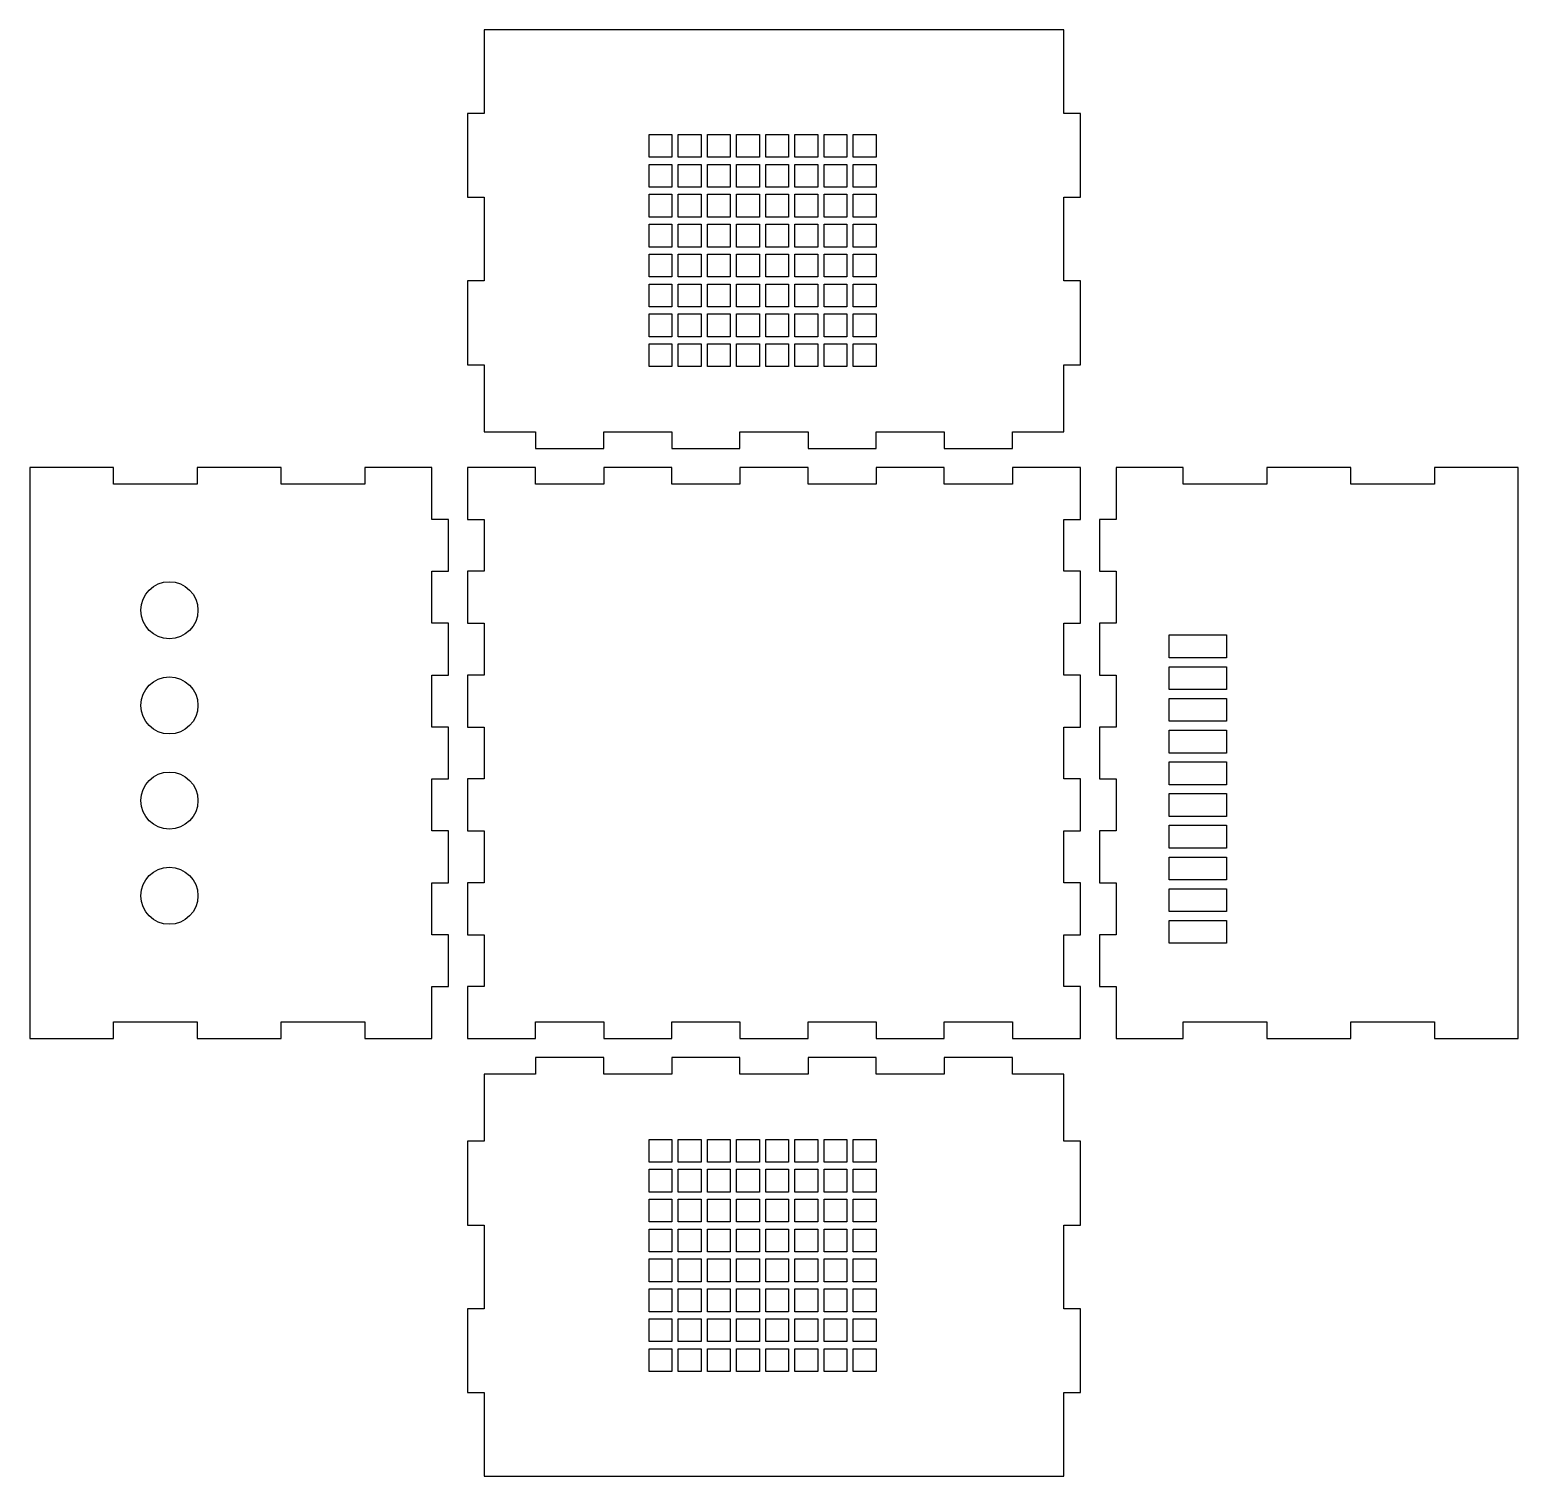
# Model space of a CAD drawing. Header units: millimetres. Extents: x -115 to 276, y -265 to 115.
import ezdxf

# ---------------------------------------------------------------- set-up
doc = ezdxf.new("R2010")
doc.units = ezdxf.units.MM
doc.layers.get('0').update_dxf_attribs({"linetype": 'CONTINUOUS'})

msp = doc.modelspace()

# ---------------------------------------------------------------- linework, layer by layer
for points in [[(143.11, 9.4), (156.6, 9.4), (156.6, 27), (161, 27), (161, 49), (156.6, 49), (156.6, 71), (161, 71), (161, 93), (156.6, 93), (156.6, 115), (4.4, 115), (4.4, 93), (0, 93), (0, 71), (4.4, 71), (4.4, 49), (0, 49), (0, 27), (4.4, 27), (4.4, 9.4), (17.89, 9.4), (17.89, 5), (35.78, 5), (35.78, 9.4), (53.67, 9.4), (53.67, 5), (71.56, 5), (71.56, 9.4), (89.44, 9.4), (89.44, 5), (107.33, 5), (107.33, 9.4), (125.22, 9.4), (125.22, 5), (143.11, 5)], [(47.67, 81.5), (47.67, 87.5), (53.67, 87.5), (53.67, 81.5)], [(55.33, 81.5), (55.33, 87.5), (61.33, 87.5), (61.33, 81.5)], [(63, 81.5), (63, 87.5), (69, 87.5), (69, 81.5)], [(70.67, 81.5), (70.67, 87.5), (76.67, 87.5), (76.67, 81.5)], [(78.33, 81.5), (78.33, 87.5), (84.33, 87.5), (84.33, 81.5)], [(86, 81.5), (86, 87.5), (92, 87.5), (92, 81.5)], [(93.67, 81.5), (93.67, 87.5), (99.67, 87.5), (99.67, 81.5)], [(107.33, 87.5), (107.33, 81.5), (101.33, 81.5), (101.33, 87.5)], [(47.67, 73.64), (47.67, 79.64), (53.67, 79.64), (53.67, 73.64)], [(55.33, 73.64), (55.33, 79.64), (61.33, 79.64), (61.33, 73.64)], [(63, 73.64), (63, 79.64), (69, 79.64), (69, 73.64)], [(70.67, 73.64), (70.67, 79.64), (76.67, 79.64), (76.67, 73.64)], [(78.33, 73.64), (78.33, 79.64), (84.33, 79.64), (84.33, 73.64)], [(86, 73.64), (86, 79.64), (92, 79.64), (92, 73.64)], [(93.67, 73.64), (93.67, 79.64), (99.67, 79.64), (99.67, 73.64)], [(101.33, 73.64), (101.33, 79.64), (107.33, 79.64), (107.33, 73.64)], [(47.67, 65.79), (47.67, 71.79), (53.67, 71.79), (53.67, 65.79)], [(55.33, 65.79), (55.33, 71.79), (61.33, 71.79), (61.33, 65.79)], [(63, 65.79), (63, 71.79), (69, 71.79), (69, 65.79)], [(70.67, 65.79), (70.67, 71.79), (76.67, 71.79), (76.67, 65.79)], [(78.33, 65.79), (78.33, 71.79), (84.33, 71.79), (84.33, 65.79)], [(86, 65.79), (86, 71.79), (92, 71.79), (92, 65.79)], [(93.67, 65.79), (93.67, 71.79), (99.67, 71.79), (99.67, 65.79)], [(101.33, 65.79), (101.33, 71.79), (107.33, 71.79), (107.33, 65.79)], [(47.67, 57.93), (47.67, 63.93), (53.67, 63.93), (53.67, 57.93)], [(55.33, 57.93), (55.33, 63.93), (61.33, 63.93), (61.33, 57.93)], [(63, 57.93), (63, 63.93), (69, 63.93), (69, 57.93)], [(70.67, 57.93), (70.67, 63.93), (76.67, 63.93), (76.67, 57.93)], [(78.33, 57.93), (78.33, 63.93), (84.33, 63.93), (84.33, 57.93)], [(86, 57.93), (86, 63.93), (92, 63.93), (92, 57.93)], [(93.67, 57.93), (93.67, 63.93), (99.67, 63.93), (99.67, 57.93)], [(101.33, 57.93), (101.33, 63.93), (107.33, 63.93), (107.33, 57.93)], [(47.67, 50.07), (47.67, 56.07), (53.67, 56.07), (53.67, 50.07)], [(55.33, 50.07), (55.33, 56.07), (61.33, 56.07), (61.33, 50.07)], [(63, 50.07), (63, 56.07), (69, 56.07), (69, 50.07)], [(70.67, 50.07), (70.67, 56.07), (76.67, 56.07), (76.67, 50.07)], [(78.33, 50.07), (78.33, 56.07), (84.33, 56.07), (84.33, 50.07)], [(86, 50.07), (86, 56.07), (92, 56.07), (92, 50.07)], [(93.67, 50.07), (93.67, 56.07), (99.67, 56.07), (99.67, 50.07)], [(101.33, 50.07), (101.33, 56.07), (107.33, 56.07), (107.33, 50.07)], [(47.67, 42.21), (47.67, 48.21), (53.67, 48.21), (53.67, 42.21)], [(55.33, 42.21), (55.33, 48.21), (61.33, 48.21), (61.33, 42.21)], [(63, 42.21), (63, 48.21), (69, 48.21), (69, 42.21)], [(70.67, 42.21), (70.67, 48.21), (76.67, 48.21), (76.67, 42.21)], [(78.33, 42.21), (78.33, 48.21), (84.33, 48.21), (84.33, 42.21)], [(86, 42.21), (86, 48.21), (92, 48.21), (92, 42.21)], [(93.67, 42.21), (93.67, 48.21), (99.67, 48.21), (99.67, 42.21)], [(101.33, 42.21), (101.33, 48.21), (107.33, 48.21), (107.33, 42.21)], [(47.67, 34.36), (47.67, 40.36), (53.67, 40.36), (53.67, 34.36)], [(55.33, 34.36), (55.33, 40.36), (61.33, 40.36), (61.33, 34.36)], [(63, 34.36), (63, 40.36), (69, 40.36), (69, 34.36)], [(70.67, 34.36), (70.67, 40.36), (76.67, 40.36), (76.67, 34.36)], [(78.33, 34.36), (78.33, 40.36), (84.33, 40.36), (84.33, 34.36)], [(86, 34.36), (86, 40.36), (92, 40.36), (92, 34.36)], [(93.67, 34.36), (93.67, 40.36), (99.67, 40.36), (99.67, 34.36)], [(101.33, 34.36), (101.33, 40.36), (107.33, 40.36), (107.33, 34.36)], [(47.67, 26.5), (47.67, 32.5), (53.67, 32.5), (53.67, 26.5)], [(55.33, 26.5), (55.33, 32.5), (61.33, 32.5), (61.33, 26.5)], [(63, 26.5), (63, 32.5), (69, 32.5), (69, 26.5)], [(70.67, 26.5), (70.67, 32.5), (76.67, 32.5), (76.67, 26.5)], [(78.33, 26.5), (78.33, 32.5), (84.33, 32.5), (84.33, 26.5)], [(86, 26.5), (86, 32.5), (92, 32.5), (92, 26.5)], [(93.67, 26.5), (93.67, 32.5), (99.67, 32.5), (99.67, 26.5)], [(101.33, 26.5), (101.33, 32.5), (107.33, 32.5), (107.33, 26.5)], [(-93, -4.4), (-93, 0), (-115, 0), (-115, -150), (-93, -150), (-93, -145.6), (-71, -145.6), (-71, -150), (-49, -150), (-49, -145.6), (-27, -145.6), (-27, -150), (-9.4, -150), (-9.4, -136.36), (-5, -136.36), (-5, -122.73), (-9.4, -122.73), (-9.4, -109.09), (-5, -109.09), (-5, -95.45), (-9.4, -95.45), (-9.4, -81.82), (-5, -81.82), (-5, -68.18), (-9.4, -68.18), (-9.4, -54.55), (-5, -54.55), (-5, -40.91), (-9.4, -40.91), (-9.4, -27.27), (-5, -27.27), (-5, -13.64), (-9.4, -13.64), (-9.4, 0), (-27, 0), (-27, -4.4), (-49, -4.4), (-49, 0), (-71, 0), (-71, -4.4)], [(17.89, -4.4), (17.89, 0), (0, 0), (0, -13.64), (4.4, -13.64), (4.4, -27.27), (0, -27.27), (0, -40.91), (4.4, -40.91), (4.4, -54.55), (0, -54.55), (0, -68.18), (4.4, -68.18), (4.4, -81.82), (0, -81.82), (0, -95.45), (4.4, -95.45), (4.4, -109.09), (0, -109.09), (0, -122.73), (4.4, -122.73), (4.4, -136.36), (0, -136.36), (0, -150), (17.89, -150), (17.89, -145.6), (35.78, -145.6), (35.78, -150), (53.67, -150), (53.67, -145.6), (71.56, -145.6), (71.56, -150), (89.44, -150), (89.44, -145.6), (107.33, -145.6), (107.33, -150), (125.22, -150), (125.22, -145.6), (143.11, -145.6), (143.11, -150), (161, -150), (161, -136.36), (156.6, -136.36), (156.6, -122.73), (161, -122.73), (161, -109.09), (156.6, -109.09), (156.6, -95.45), (161, -95.45), (161, -81.82), (156.6, -81.82), (156.6, -68.18), (161, -68.18), (161, -54.55), (156.6, -54.55), (156.6, -40.91), (161, -40.91), (161, -27.27), (156.6, -27.27), (156.6, -13.64), (161, -13.64), (161, 0), (143.11, 0), (143.11, -4.4), (125.22, -4.4), (125.22, 0), (107.33, 0), (107.33, -4.4), (89.44, -4.4), (89.44, 0), (71.56, 0), (71.56, -4.4), (53.67, -4.4), (53.67, 0), (35.78, 0), (35.78, -4.4)], [(188, -4.4), (188, 0), (170.4, 0), (170.4, -13.64), (166, -13.64), (166, -27.27), (170.4, -27.27), (170.4, -40.91), (166, -40.91), (166, -54.55), (170.4, -54.55), (170.4, -68.18), (166, -68.18), (166, -81.82), (170.4, -81.82), (170.4, -95.45), (166, -95.45), (166, -109.09), (170.4, -109.09), (170.4, -122.73), (166, -122.73), (166, -136.36), (170.4, -136.36), (170.4, -150), (188, -150), (188, -145.6), (210, -145.6), (210, -150), (232, -150), (232, -145.6), (254, -145.6), (254, -150), (276, -150), (276, 0), (254, 0), (254, -4.4), (232, -4.4), (232, 0), (210, 0), (210, -4.4)], [(199.33, -50), (184.33, -50), (184.33, -44), (199.33, -44)], [(199.33, -58.33), (184.33, -58.33), (184.33, -52.33), (199.33, -52.33)], [(199.33, -66.67), (184.33, -66.67), (184.33, -60.67), (199.33, -60.67)], [(199.33, -75), (184.33, -75), (184.33, -69), (199.33, -69)], [(199.33, -83.33), (184.33, -83.33), (184.33, -77.33), (199.33, -77.33)], [(199.33, -91.67), (184.33, -91.67), (184.33, -85.67), (199.33, -85.67)], [(199.33, -100), (184.33, -100), (184.33, -94), (199.33, -94)], [(199.33, -108.33), (184.33, -108.33), (184.33, -102.33), (199.33, -102.33)], [(199.33, -116.67), (184.33, -116.67), (184.33, -110.67), (199.33, -110.67)], [(199.33, -125), (184.33, -125), (184.33, -119), (199.33, -119)], [(156.6, -177), (156.6, -159.4), (143.11, -159.4), (143.11, -155), (125.22, -155), (125.22, -159.4), (107.33, -159.4), (107.33, -155), (89.44, -155), (89.44, -159.4), (71.56, -159.4), (71.56, -155), (53.67, -155), (53.67, -159.4), (35.78, -159.4), (35.78, -155), (17.89, -155), (17.89, -159.4), (4.4, -159.4), (4.4, -177), (0, -177), (0, -199), (4.4, -199), (4.4, -221), (0, -221), (0, -243), (4.4, -243), (4.4, -265), (156.6, -265), (156.6, -243), (161, -243), (161, -221), (156.6, -221), (156.6, -199), (161, -199), (161, -177)], [(53.67, -182.5), (47.67, -182.5), (47.67, -176.5), (53.67, -176.5)], [(61.33, -182.5), (55.33, -182.5), (55.33, -176.5), (61.33, -176.5)], [(69, -182.5), (63, -182.5), (63, -176.5), (69, -176.5)], [(76.67, -182.5), (70.67, -182.5), (70.67, -176.5), (76.67, -176.5)], [(84.33, -182.5), (78.33, -182.5), (78.33, -176.5), (84.33, -176.5)], [(92, -182.5), (86, -182.5), (86, -176.5), (92, -176.5)], [(99.67, -182.5), (93.67, -182.5), (93.67, -176.5), (99.67, -176.5)], [(107.33, -182.5), (101.33, -182.5), (101.33, -176.5), (107.33, -176.5)], [(53.67, -190.36), (47.67, -190.36), (47.67, -184.36), (53.67, -184.36)], [(61.33, -190.36), (55.33, -190.36), (55.33, -184.36), (61.33, -184.36)], [(69, -190.36), (63, -190.36), (63, -184.36), (69, -184.36)], [(76.67, -190.36), (70.67, -190.36), (70.67, -184.36), (76.67, -184.36)], [(84.33, -190.36), (78.33, -190.36), (78.33, -184.36), (84.33, -184.36)], [(92, -190.36), (86, -190.36), (86, -184.36), (92, -184.36)], [(99.67, -190.36), (93.67, -190.36), (93.67, -184.36), (99.67, -184.36)], [(107.33, -190.36), (101.33, -190.36), (101.33, -184.36), (107.33, -184.36)], [(53.67, -198.21), (47.67, -198.21), (47.67, -192.21), (53.67, -192.21)], [(61.33, -198.21), (55.33, -198.21), (55.33, -192.21), (61.33, -192.21)], [(69, -198.21), (63, -198.21), (63, -192.21), (69, -192.21)], [(76.67, -198.21), (70.67, -198.21), (70.67, -192.21), (76.67, -192.21)], [(84.33, -198.21), (78.33, -198.21), (78.33, -192.21), (84.33, -192.21)], [(92, -198.21), (86, -198.21), (86, -192.21), (92, -192.21)], [(99.67, -198.21), (93.67, -198.21), (93.67, -192.21), (99.67, -192.21)], [(107.33, -198.21), (101.33, -198.21), (101.33, -192.21), (107.33, -192.21)], [(53.67, -206.07), (47.67, -206.07), (47.67, -200.07), (53.67, -200.07)], [(61.33, -206.07), (55.33, -206.07), (55.33, -200.07), (61.33, -200.07)], [(69, -206.07), (63, -206.07), (63, -200.07), (69, -200.07)], [(76.67, -206.07), (70.67, -206.07), (70.67, -200.07), (76.67, -200.07)], [(84.33, -206.07), (78.33, -206.07), (78.33, -200.07), (84.33, -200.07)], [(92, -206.07), (86, -206.07), (86, -200.07), (92, -200.07)], [(99.67, -206.07), (93.67, -206.07), (93.67, -200.07), (99.67, -200.07)], [(107.33, -206.07), (101.33, -206.07), (101.33, -200.07), (107.33, -200.07)], [(53.67, -213.93), (47.67, -213.93), (47.67, -207.93), (53.67, -207.93)], [(61.33, -213.93), (55.33, -213.93), (55.33, -207.93), (61.33, -207.93)], [(69, -213.93), (63, -213.93), (63, -207.93), (69, -207.93)], [(76.67, -213.93), (70.67, -213.93), (70.67, -207.93), (76.67, -207.93)], [(84.33, -213.93), (78.33, -213.93), (78.33, -207.93), (84.33, -207.93)], [(92, -213.93), (86, -213.93), (86, -207.93), (92, -207.93)], [(99.67, -213.93), (93.67, -213.93), (93.67, -207.93), (99.67, -207.93)], [(107.33, -213.93), (101.33, -213.93), (101.33, -207.93), (107.33, -207.93)], [(53.67, -221.79), (47.67, -221.79), (47.67, -215.79), (53.67, -215.79)], [(61.33, -221.79), (55.33, -221.79), (55.33, -215.79), (61.33, -215.79)], [(69, -221.79), (63, -221.79), (63, -215.79), (69, -215.79)], [(76.67, -221.79), (70.67, -221.79), (70.67, -215.79), (76.67, -215.79)], [(84.33, -221.79), (78.33, -221.79), (78.33, -215.79), (84.33, -215.79)], [(92, -221.79), (86, -221.79), (86, -215.79), (92, -215.79)], [(99.67, -221.79), (93.67, -221.79), (93.67, -215.79), (99.67, -215.79)], [(107.33, -221.79), (101.33, -221.79), (101.33, -215.79), (107.33, -215.79)], [(53.67, -229.64), (47.67, -229.64), (47.67, -223.64), (53.67, -223.64)], [(61.33, -229.64), (55.33, -229.64), (55.33, -223.64), (61.33, -223.64)], [(69, -229.64), (63, -229.64), (63, -223.64), (69, -223.64)], [(76.67, -229.64), (70.67, -229.64), (70.67, -223.64), (76.67, -223.64)], [(84.33, -229.64), (78.33, -229.64), (78.33, -223.64), (84.33, -223.64)], [(92, -229.64), (86, -229.64), (86, -223.64), (92, -223.64)], [(99.67, -229.64), (93.67, -229.64), (93.67, -223.64), (99.67, -223.64)], [(107.33, -229.64), (101.33, -229.64), (101.33, -223.64), (107.33, -223.64)], [(53.67, -237.5), (47.67, -237.5), (47.67, -231.5), (53.67, -231.5)], [(61.33, -237.5), (55.33, -237.5), (55.33, -231.5), (61.33, -231.5)], [(69, -237.5), (63, -237.5), (63, -231.5), (69, -231.5)], [(76.67, -237.5), (70.67, -237.5), (70.67, -231.5), (76.67, -231.5)], [(84.33, -237.5), (78.33, -237.5), (78.33, -231.5), (84.33, -231.5)], [(92, -237.5), (86, -237.5), (86, -231.5), (92, -231.5)], [(99.67, -237.5), (93.67, -237.5), (93.67, -231.5), (99.67, -231.5)], [(101.33, -231.5), (107.33, -231.5), (107.33, -237.5), (101.33, -237.5)]]:
    msp.add_lwpolyline(points, close=True)
for centre in [(-78.33, -37.5), (-78.33, -62.5), (-78.33, -87.5), (-78.33, -112.5)]:
    msp.add_circle(centre, 7.5)

doc.saveas('drawing.dxf')
